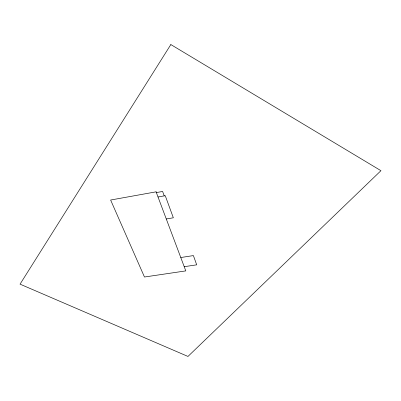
<?xml version="1.0" encoding="UTF-8"?>
<svg xmlns="http://www.w3.org/2000/svg" width="401" height="401" viewBox="0 0 401 401"><rect width="100%" height="100%" fill="white"/><g stroke="black" fill="none" stroke-linecap="round" stroke-linejoin="round"><path stroke-width="0.6" d="M156.365 192.58L162.611 191.457L164.235 195.878M158.019 196.986L165.257 195.698L173.337 217.788L166.285 218.981M180.776 257.527L193.402 255.587L196.701 264.83L184.219 266.695M170.836 44.561L20.05 284.154L187.969 356.439L380.95 170.686L170.836 44.561M156.084 191.838L110.626 200.029L144.47 277.011L185.798 270.896L156.084 191.838"/></g></svg>
